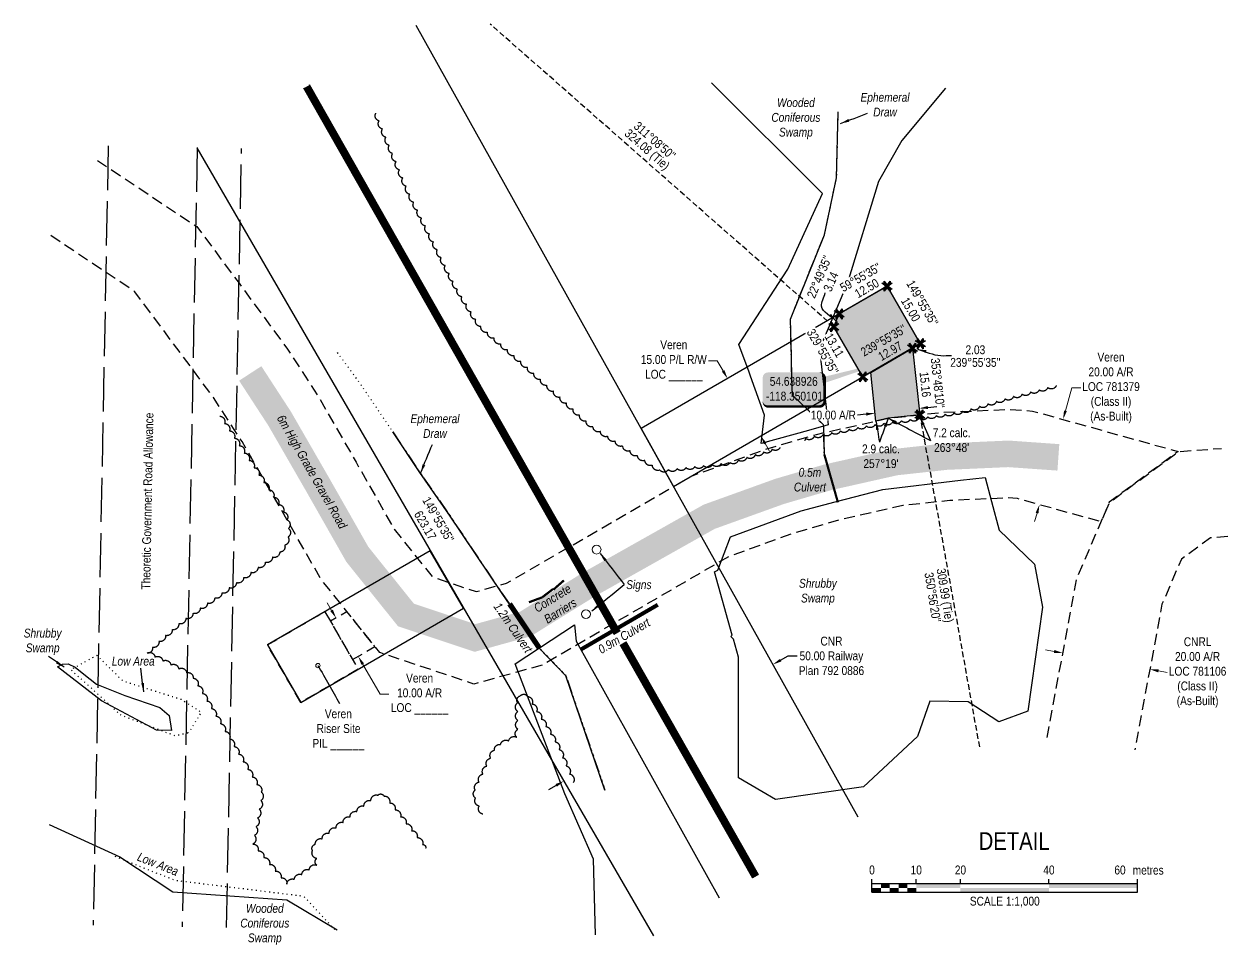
# Model space of a CAD drawing. Extents: x 412536 to 415327, y 6054617 to 6056843.
# Drawn here: x 413966 to 415327, y 6054617 to 6055658 of the extents above; entities that cross this region are included whole.
import ezdxf
from ezdxf.enums import TextEntityAlignment as Align

# ---------------------------------------------------------------- set-up
doc = ezdxf.new("R2010")
doc.units = 0
doc.header["$LTSCALE"] = 5
doc.header["$PDSIZE"] = 0.5
for name, pattern in [('0', [1, 1, 0]), ('DASHED', [19.05, 12.7, -6.35]), ('foc-ACCESSROAD', [3.75, 2.5, -1.25]), ('foc-TIELINE', [1.875, 1.25, -0.625]), ('foc-TOPO', [1, 0.2, -0.8]), ('foc-TOPO-ephemeral', [6.25, 3.125, -0.625, 0.625, -0.625, 0.625, -0.625]), ('foc-UNSURVEYED', [12.5, 10, -2.5])]:
    doc.linetypes.add(name, pattern=pattern)
doc.layers.get('Defpoints').update_dxf_attribs({"color": 9})
for name, color, linetype, lineweight in [('AS-GENERAL', 48, 'Continuous', 18), ('C-AR-T', 13, 'Continuous', 9), ('C-RW-T', 13, 'Continuous', 9), ('C-WS-T', 13, 'Continuous', 9), ('F-AR-T', 190, 'Continuous', 9)]:
    doc.layers.add(name, color=color, linetype=linetype, lineweight=lineweight)
for name, color, linetype in [('AS-RAILWAY', 13, 'TRACKS'), ('AS-ROADS', 254, 'Continuous'), ('C-AR', 13, 'foc-ACCESSROAD'), ('C-RW', 13, 'Continuous'), ('C-WS', 13, 'foc-ACCESSROAD'), ('DETAIL-T', 7, 'Continuous'), ('F-AR', 190, 'foc-ACCESSROAD'), ('L-BD', 7, 'Continuous'), ('L-BD1', 253, 'Continuous'), ('L-MON', 1, 'Continuous'), ('L-ROAD-T', 7, 'Continuous'), ('L-TIE', 7, 'foc-TIELINE'), ('L-TIE-T', 7, 'Continuous'), ('L-TITLEDB', 4, 'Continuous'), ('L-TITLEDB-T', 4, 'Continuous'), ('L-USEC', 7, 'foc-UNSURVEYED'), ('P-PROPOSED', 10, 'Continuous'), ('P-PROPOSED-H', 21, 'Continuous'), ('P-TXT', 4, 'Continuous'), ('T-BUSH', 110, '0'), ('T-DRAW', 143, 'foc-TOPO-ephemeral'), ('T-LOW-AREA', 48, 'foc-TOPO'), ('T-WATER-T', 170, 'Continuous'), ('WETLAND', 143, 'Continuous'), ('WETLAND-T', 146, 'Continuous')]:
    doc.layers.add(name, color=color, linetype=linetype)
doc.styles.add('80', font='', dxfattribs={"height": 10})
doc.styles.add('80CG', font='', dxfattribs={"height": 10})
doc.styles.add('80L', font='', dxfattribs={"height": 10})
doc.styles.add('foc-LtypeFont', font='', dxfattribs={"height": 7.35})
doc.styles.add('MtXpl_Arial_Narrow', font='')
doc.styles.get('80').set_extended_font_data('Arial Narrow')
doc.styles.get('80CG').set_extended_font_data('Arial Narrow')
doc.styles.get('80L').set_extended_font_data('Arial Narrow')
doc.styles.get('foc-LtypeFont').set_extended_font_data('Arial Narrow')
doc.styles.get('MtXpl_Arial_Narrow').set_extended_font_data('Arial Narrow', italic=True)
doc.linetypes.add('foc-TOPO-flowdirection-NOLINE', pattern='A,0,[">",foc-LtypeFont,S=0.3,R=0,X=0,Y=-0.945],-20,[">",foc-LtypeFont,S=0.3,R=0,X=0,Y=-0.945],0', length=20)
doc.linetypes.add('TRACKS', pattern='A,3.81,[130,ltypeshp1.shx,S=6.35,R=0,X=0,Y=0],3.81', length=7.62)
doc.dimstyles.new('Compass 5 000', dxfattribs={"dimscale": 5, "dimtxt": 9, "dimasz": 2, "dimexe": 0.2, "dimexo": 0.0625, "dimgap": 0.5, "dimtad": 0, "dimtih": 1, "dimtoh": 1, "dimzin": 0, "dimdsep": 46, "dimtxsty": '80CG', "dimcen": 0.1, "dimse1": 1, "dimse2": 1, "dimclrd": 256, "dimclrt": 256, "dimaunit": 1, "dimadec": 4, "dimazin": 0, "dimtfac": 0.06, "dimtofl": 0, "dimtmove": 0, "dimatfit": 1, "dimfxl": 0.2, "dimtolj": 1, "dimtzin": 0, "dimlwd": -1, "dimarcsym": 0})

# ---------------------------------------------------------------- blocks, each defined once
blk = doc.blocks.new('*D35')
at = {"layer": 'C-AR-T', "transparency": 16777216}
for p, q in [((415143, 6055220.6), (415150.2, 6055246.5)), ((415150.2, 6055246.5), (415160.2, 6055246.5)), ((415110.9, 6055105), (415108.2, 6055095.4))]:
    blk.add_line(p, q, dxfattribs=at)
for points in [[(415141.4, 6055221), (415144.6, 6055220.2), (415140.3, 6055211)], [(415109.3, 6055105.5), (415112.5, 6055104.6), (415113.6, 6055114.7)]]:
    blk.add_solid(points, dxfattribs=at)
at = {"layer": 'Defpoints', "color": 0, "transparency": 16777216}
for p in [(415140.3, 6055211), (415176.2, 6055201), (415149.4, 6055104.7)]:
    blk.add_point(p, dxfattribs=at)
at = {"layer": 'C-AR-T', "transparency": 16777216, "insert": (415194.5, 6055246.5), "char_height": 10, "attachment_point": 5, "style": '80CG'}
blk.add_mtext('\\A1;Veren\\P20.00 A/R\\PLOC 781379\\P(Class II)\\P(As-Built)', dxfattribs=at)
blk = doc.blocks.new('*D34')
at = {"layer": 'Defpoints', "color": 0, "transparency": 16777216}
for p in [(415148, 6054989.4), (415246.3, 6054971.1), (415238.3, 6054928.6)]:
    blk.add_point(p, dxfattribs=at)
at = {"layer": 'F-AR-T', "transparency": 16777216}
for p, q in [((415130.3, 6054948.7), (415120.4, 6054950.6)), ((415248.2, 6054926.7), (415258, 6054924.9))]:
    blk.add_line(p, q, dxfattribs=at)
for points in [[(415130.6, 6054950.4), (415130, 6054947.1), (415140.1, 6054946.9)], [(415248.5, 6054928.4), (415247.9, 6054925.1), (415238.3, 6054928.6)]]:
    blk.add_solid(points, dxfattribs=at)
at = {"layer": 'F-AR-T', "transparency": 16777216, "insert": (415292.3, 6054924.9), "char_height": 10, "attachment_point": 5, "style": '80CG'}
blk.add_mtext('\\A1;CNRL\\P20.00 A/R\\PLOC 781106\\P(Class II)\\P(As-Built)', dxfattribs=at)
blk = doc.blocks.new('TEMP')
h = blk.add_hatch(color=255)
h.dxf.hatch_style = 1
h.paths.add_polyline_path([(0, 0.25), (-0.67, 1.15), (-0.67, 0.67), (-1.15, 0.67), (-0.25, 0), (-1.15, -0.67), (-0.67, -0.67), (-0.67, -1.15), (0, -0.25), (0.67, -1.15), (0.67, -0.67), (1.15, -0.67), (0.25, 0), (1.15, 0.67), (0.67, 0.67), (0.67, 1.15)])
h.paths.add_polyline_path([(0.57, 0.85), (0.57, 0.57), (0.85, 0.57), (0.08, 0), (0.85, -0.57), (0.57, -0.57), (0.57, -0.85), (0, -0.08), (-0.57, -0.85), (-0.57, -0.57), (-0.85, -0.57), (-0.08, 0), (-0.85, 0.57), (-0.57, 0.57), (-0.57, 0.85), (0, 0.08)], flags=16)
h = blk.add_hatch(color=1)
h.dxf.hatch_style = 1
h.paths.add_polyline_path([(0, 0.08), (-0.57, 0.85), (-0.57, 0.57), (-0.85, 0.57), (-0.08, 0), (-0.85, -0.57), (-0.57, -0.57), (-0.57, -0.85), (0, -0.08), (0.57, -0.85), (0.57, -0.57), (0.85, -0.57), (0.08, 0), (0.85, 0.57), (0.57, 0.57), (0.57, 0.85)])
at = {"color": 1}
for p, q in [((-0.08, 0), (0.08, 0)), ((0, 0.08), (0, -0.08))]:
    blk.add_line(p, q, dxfattribs=at)
at = {"color": 255, "flags": 128}
blk.add_lwpolyline([(-0.25, 0), (-1.15, 0.67), (-0.67, 0.67), (-0.67, 1.15), (0, 0.25), (0.67, 1.15), (0.67, 0.67), (1.15, 0.67), (0.25, 0), (1.15, -0.67), (0.67, -0.67), (0.67, -1.15), (0, -0.25), (-0.67, -1.15), (-0.67, -0.67), (-1.15, -0.67)], close=True, dxfattribs=at)
at = {"color": 1, "flags": 128}
blk.add_lwpolyline([(-0.08, 0), (-0.85, 0.57), (-0.57, 0.57), (-0.57, 0.85), (0, 0.08), (0.57, 0.85), (0.57, 0.57), (0.85, 0.57), (0.08, 0), (0.85, -0.57), (0.57, -0.57), (0.57, -0.85), (0, -0.08), (-0.57, -0.85), (-0.57, -0.57), (-0.85, -0.57)], close=True, dxfattribs=at)
blk = doc.blocks.new('*D36')
at = {"layer": 'C-RW-T', "transparency": 16777216}
for p, q in [((414749.6, 6055277.2), (414739.6, 6055277.2)), ((414756.2, 6055265.7), (414749.6, 6055277.2)), ((414803.8, 6055183.6), (414808.8, 6055174.9))]:
    blk.add_line(p, q, dxfattribs=at)
for points in [[(414757.7, 6055266.6), (414754.8, 6055264.9), (414761.2, 6055257.1)], [(414805.3, 6055184.4), (414802.4, 6055182.7), (414798.8, 6055192.2)]]:
    blk.add_solid(points, dxfattribs=at)
at = {"layer": 'Defpoints', "color": 0, "transparency": 16777216}
for p in [(414761.2, 6055257.1), (414747.1, 6055248.9), (414784.6, 6055184)]:
    blk.add_point(p, dxfattribs=at)
at = {"layer": 'C-RW-T', "transparency": 16777216, "insert": (414700.5, 6055277.2), "char_height": 10, "attachment_point": 5, "style": '80CG'}
blk.add_mtext('\\A1;Veren\\P15.00 P/L R/W\\PLOC ______', dxfattribs=at)
blk = doc.blocks.new('*D39')
at = {"layer": 'Defpoints', "color": 0, "linetype": 'Continuous', "transparency": 16777216}
for p in [(414812.4, 6054934), (414818.2, 6054923.7), (414582.1, 6054792)]:
    blk.add_point(p, dxfattribs=at)
at = {"layer": 'L-TITLEDB-T', "transparency": 16777216}
for p, q in [((414821.2, 6054938.9), (414829.9, 6054943.7)), ((414829.9, 6054943.7), (414839.9, 6054943.7)), ((414567.6, 6054797.4), (414558.9, 6054792.5))]:
    blk.add_line(p, q, dxfattribs=at)
at = {"layer": 'L-TITLEDB-T', "linetype": 'Continuous', "transparency": 16777216}
for points in [[(414820.4, 6054940.3), (414822, 6054937.4), (414812.4, 6054934)], [(414566.8, 6054798.9), (414568.4, 6054795.9), (414576.3, 6054802.3)]]:
    blk.add_solid(points, dxfattribs=at)
at = {"layer": 'L-TITLEDB-T', "linetype": 'Continuous', "transparency": 16777216, "insert": (414878.6, 6054943.7), "char_height": 10, "attachment_point": 5, "style": '80CG'}
blk.add_mtext('\\A1;CNR\\P50.00 Railway\\PPlan 792 0886', dxfattribs=at)
blk = doc.blocks.new('*U25')
at = {"color": 0}
for p, q in [((-150, 0), (-150, 15)), ((-100, 10), (-100, 15)), ((-50, 10), (-50, 15)), ((50, 10), (50, 15)), ((150.2, 0), (150.2, 15)), ((-150, 10), (150.2, 10)), ((-150, 0), (150.2, 0))]:
    blk.add_line(p, q, dxfattribs=at)
for points in [[(-150, 5), (-140, 5), (-150, 0), (-140, 0)], [(-140, 10), (-130, 10), (-140, 5), (-130, 5)], [(-130, 5), (-120, 5), (-130, 0), (-120, 0)], [(-120, 10), (-110, 10), (-120, 5), (-110, 5)], [(-110, 5), (-100, 5), (-110, 0), (-100, 0)], [(-100, 10), (-50, 10), (-100, 5), (-50, 5)], [(-50, 5), (50, 5), (-50, 0), (50, 0)], [(50, 10), (150.2, 10), (50, 5), (150.2, 5)]]:
    blk.add_solid(points, dxfattribs=at)
at = {"color": 0, "style": '80'}
blk.add_text('metres', height=10, dxfattribs=at).set_placement((162.2, 20), align=Align.CENTER)
at = {"color": 0, "char_height": 10, "style": '80'}
for s, insert, attachment_point in [('0', (-150, 30.2), 2), ('10', (-100, 30.2), 2), ('20', (-50, 30.2), 2), ('40', (50, 30.2), 2), ('60', (136.7, 30.2), 3), ('SCALE 1:1,000', (0.1, -5), 2)]:
    blk.add_mtext(s, dxfattribs=dict(at, insert=insert, attachment_point=attachment_point))
blk = doc.blocks.new('*D40')
at = {"layer": 'Defpoints', "color": 0, "linetype": 'Continuous', "transparency": 16777216}
for p in [(414976.9, 6055230.2), (414927.2, 6055224.9), (414927.9, 6055218)]:
    blk.add_point(p, dxfattribs=at)
at = {"layer": 'P-TXT', "transparency": 16777216}
for p, q in [((414918, 6055216.9), (414908.1, 6055215.8)), ((414987.6, 6055224.4), (414997.5, 6055225.5))]:
    blk.add_line(p, q, dxfattribs=at)
at = {"layer": 'P-TXT', "linetype": 'Continuous', "transparency": 16777216}
for points in [[(414917.8, 6055218.5), (414918.2, 6055215.2), (414927.9, 6055218)], [(414987.4, 6055226.1), (414987.7, 6055222.8), (414977.6, 6055223.4)]]:
    blk.add_solid(points, dxfattribs=at)
at = {"layer": 'P-TXT', "linetype": 'Continuous', "transparency": 16777216, "insert": (414880.8, 6055215.8), "char_height": 10, "attachment_point": 5, "style": '80CG', "bg_fill": 3, "box_fill_scale": 1.1, "bg_fill_color": 256, "bg_fill_true_color": 13158600, "bg_fill_transparency": 0}
blk.add_mtext('\\A1;10.00 A/R', dxfattribs=at)
blk = doc.blocks.new('*D43')
at = {"layer": 'C-AR-T', "transparency": 16777216}
for p, q in [((414313.9, 6054995.1), (414308.9, 6055003.8)), ((414348.9, 6054934.6), (414368.7, 6054900.5)), ((414368.7, 6054900.5), (414378.7, 6054900.5))]:
    blk.add_line(p, q, dxfattribs=at)
at = {"layer": 'C-AR-T', "linetype": 'Continuous', "transparency": 16777216}
for points in [[(414315.3, 6054996), (414312.4, 6054994.3), (414318.9, 6054986.5)], [(414350.4, 6054935.4), (414347.5, 6054933.7), (414343.9, 6054943.2)]]:
    blk.add_solid(points, dxfattribs=at)
at = {"layer": 'Defpoints', "color": 0, "linetype": 'Continuous', "transparency": 16777216}
for p in [(414321.1, 6054987.8), (414343.9, 6054943.2), (414346.2, 6054944.6)]:
    blk.add_point(p, dxfattribs=at)
at = {"layer": 'C-AR-T', "linetype": 'Continuous', "transparency": 16777216, "insert": (414413.3, 6054900.5), "char_height": 10, "attachment_point": 5, "style": '80CG'}
blk.add_mtext('\\A1;Veren\\P10.00 A/R\\PLOC ______', dxfattribs=at)
blk = doc.blocks.new('*U44')
h = blk.add_hatch(color=254)
edge = h.paths.add_edge_path()
edge.add_line((-29, -20), (29, -20))
edge.add_arc((29, -14), 6, 270, 360)
edge.add_line((35, -14), (35, 12.5))
edge.add_arc((29, 12.5), 6, 0, 90)
edge.add_line((29, 18.5), (-29, 18.5))
edge.add_arc((-29, 12.5), 6, 90, 180)
edge.add_line((-35, 12.5), (-35, -14))
edge.add_arc((-29, -14), 6, 180, 270)
at = {"color": 1, "flags": 128}
blk.add_lwpolyline([(110.6, 32.2, 0, 10, 0), (0, 0, 5, 5, 0)], format="xyseb", dxfattribs=at)
blk.add_lwpolyline([(-29, -20, 3, 3, 0), (29, -20, 3, 3, 0.414214), (35, -14, 3, 3, 0), (35, 12.5, 3, 0, 0.414214), (29, 18.5, 0, 0, 0), (-29, 18.5, 0, 0, 0.414214), (-35, 12.5, 0, 0, 0), (-35, -14, 0, 3, 0.414214)], format="xyseb", close=True, dxfattribs=at)
at = {"color": 1, "style": '80'}
blk.add_attdef('ENTER_TEXT_001', (-36, -5), '', height=10, dxfattribs=at)

msp = doc.modelspace()

# ---------------------------------------------------------------- hatches: boundary and pattern name
at = {"layer": 'P-PROPOSED-H'}
h = msp.add_hatch(color=256, dxfattribs=at)
h.dxf.hatch_style = 1
h.paths.add_polyline_path([(414914.144, 6055258.999), (414881.32, 6055315.682), (414887.408, 6055330.147), (414941.451, 6055361.442), (414979.019, 6055296.567)])
h = msp.add_hatch(color=256, dxfattribs=at)
h.dxf.hatch_style = 1
h.paths.add_polyline_path([(414970.23, 6055291.477), (414978.411, 6055216.145), (414942.859, 6055212.285), (414928.899, 6055209.145), (414922.932, 6055264.088)])

# ---------------------------------------------------------------- linework, layer by layer
at = {"layer": 'AS-GENERAL', "flags": 128}
for points, const_width in [([(414870.582, 6055171.309), (414885.912, 6055117.219)], 2.5), ([(414564.522, 6055018.614), (414576.342, 6055029.064)], 2.499), ([(414536.802, 6055004.294), (414551.547, 6055009.779)], 2.499), ([(414551.647, 6055009.784), (414564.177, 6055019.389)], 2.499), ([(414548.197, 6054953.104), (414514.962, 6055002.494)], 6), ([(414682.397, 6055001.494), (414595.622, 6054950.984)], 4.5)]:
    msp.add_lwpolyline(points, dxfattribs=dict(at, const_width=const_width))
at = {"layer": 'AS-GENERAL'}
for centre in [(414613.247, 6055063.849), (414601.212, 6054990.874)]:
    msp.add_circle(centre, 4.998, dxfattribs=at)
at = {"layer": 'AS-RAILWAY', "linetype": 'DASHED', "ltscale": 0.5, "const_width": 7.5, "flags": 128}
msp.add_lwpolyline([(414793.077, 6054694.343), (414285.657, 6055587.043)], dxfattribs=at)
at = {"layer": 'AS-RAILWAY', "flags": 128}
for points in [[(414789.833, 6054692.464), (414282.384, 6055585.217)], [(414796.32, 6054696.221), (414288.931, 6055588.869)]]:
    msp.add_lwpolyline(points, dxfattribs=at)
at = {"layer": 'AS-ROADS', "const_width": 29.987, "flags": 128}
msp.add_lwpolyline([(415134.997, 6055168.059), (415078.527, 6055172.044), (415008.357, 6055168.944), (414950.847, 6055162.699), (414874.147, 6055145.449), (414819.927, 6055129.559), (414740.437, 6055100.924), (414605.282, 6055024.819), (414532.712, 6054979.699), (414475.802, 6054963.949), (414397.907, 6054989.924), (414342.907, 6055058.499), (414297.852, 6055137.734), (414255.142, 6055211.829), (414221.922, 6055262.899)], dxfattribs=at)
at = {"layer": 'C-AR', "flags": 128}
msp.add_lwpolyline([(414049.262, 6055503.667), (414161.481, 6055428.835), (414209.245, 6055364.931), (414264.036, 6055290.356), (414297.99, 6055238.158), (414341.445, 6055162.771), (414384.605, 6055086.869), (414427.903, 6055032.884), (414477.376, 6055016.386), (414511.47, 6055025.822), (414581.125, 6055066.157), (414721.072, 6055147.196), (414804.635, 6055177.299), (414861.843, 6055194.064), (414942.859, 6055212.285), (415004.772, 6055219.008), (415079.405, 6055222.305), (415105.673, 6055220.451), (415270.388, 6055174.716), (415192.51, 6055117.279), (415183.034, 6055095.281), (415088.869, 6055121.432), (415078.088, 6055122.193), (415012.381, 6055119.29), (414959.274, 6055113.523), (414886.89, 6055097.244), (414835.658, 6055082.229), (414762.175, 6055055.758), (414631.45, 6054979.793), (414551.857, 6054933.285), (414474.667, 6054911.922), (414368.35, 6054947.374), (414301.648, 6055030.539), (414254.698, 6055113.107), (414212.733, 6055185.91), (414180.247, 6055235.852), (414091.721, 6055355.221), (414058.709, 6055377.232), (413993.809, 6055420.51)], dxfattribs=at)
msp.add_lwpolyline([(414337.627, 6054939.592), (414362.869, 6054954.209), (414331.239, 6054993.646), (414312.582, 6054982.842)], close=True, dxfattribs=at)
at = {"layer": 'C-RW', "flags": 128}
msp.add_lwpolyline([(414663.705, 6055200.607), (414700.232, 6055135.128), (414979.019, 6055296.567), (414941.451, 6055361.442)], close=True, dxfattribs=at)
msp.add_lwpolyline([(414425.367, 6055062.591), (414241.446, 6054956.087), (414279.013, 6054891.212), (414462.935, 6054997.716), (414425.367, 6055062.591)], dxfattribs=at)
at = {"layer": 'C-WS', "flags": 128}
msp.add_lwpolyline([(414279.013, 6054891.212), (414241.446, 6054956.087), (414306.321, 6054993.655), (414343.889, 6054928.779)], close=True, dxfattribs=at)
at = {"layer": 'F-AR', "flags": 128}
for points in [[(415122.317, 6054851.645), (415155.853, 6055031.382), (415192.865, 6055117.282), (415270.776, 6055174.743), (415319.485, 6055178.206)], [(415326.576, 6055078.507), (415306.773, 6055077.098), (415273.956, 6055052.893), (415252.057, 6055002.076), (415221.381, 6054837.659)]]:
    msp.add_lwpolyline(points, dxfattribs=at)
at = {"layer": 'L-TIE', "flags": 128}
for points in [[(414881.32, 6055315.682), (414493.091, 6055657.693)], [(414978.411, 6055216.145), (415046.246, 6054838.027)]]:
    msp.add_lwpolyline(points, dxfattribs=at)
at = {"layer": 'L-TITLEDB', "linetype": 'Continuous'}
for points in [[(414908.754, 6054761.328), (414409.573, 6055656.169)], [(414161.71, 6055517.9), (414677.4, 6054627.357)]]:
    msp.add_lwpolyline(points, dxfattribs=at)
at = {"layer": 'L-USEC'}
for p, q in [((414061.459, 6055519.996), (414044.503, 6054639.544)), ((414161.996, 6055518.06), (414145.041, 6054637.608)), ((414195.22, 6054636.642), (414212.173, 6055517.094))]:
    msp.add_line(p, q, dxfattribs=at)
at = {"layer": 'P-PROPOSED', "flags": 128}
for points in [[(414914.144, 6055258.999), (414881.32, 6055315.682), (414887.408, 6055330.147), (414941.451, 6055361.442), (414979.019, 6055296.567)], [(414970.23, 6055291.477), (414978.411, 6055216.145), (414942.859, 6055212.285), (414928.899, 6055209.145), (414922.932, 6055264.088)]]:
    msp.add_lwpolyline(points, close=True, dxfattribs=at)
at = {"layer": 'T-BUSH', "flags": 128}
for points in [[(414820.492, 6055178.961, -0.45037919), (414811.531, 6055177.168, -0.52056705), (414802.015, 6055174.109, -0.52056705), (414792.499, 6055171.05, -0.52056705), (414782.983, 6055167.991, -0.52056705), (414773.467, 6055164.932, -0.52056705), (414763.908, 6055162.073, -0.52056705), (414753.976, 6055160.946, -0.52056705), (414744.044, 6055159.82, -0.52056705), (414734.112, 6055158.693, -0.52056705), (414724.18, 6055157.566, -0.52056705), (414714.248, 6055156.439, -0.52056705), (414704.316, 6055155.312, -0.52056705), (414694.384, 6055154.186, -0.52056705), (414684.618, 6055153.763, -0.52056705), (414676.232, 6055159.203, -0.52056705), (414667.846, 6055164.643, -0.52056705), (414659.46, 6055170.082, -0.52056705), (414651.074, 6055175.522, -0.52056705), (414642.689, 6055180.962, -0.52056705), (414634.303, 6055186.402, -0.52056705), (414625.917, 6055191.842, -0.52056705), (414617.531, 6055197.282, -0.52056705), (414609.145, 6055202.721, -0.52056705), (414601.418, 6055209.012, -0.52056705), (414594.044, 6055215.761, -0.52056705), (414586.671, 6055222.51, -0.52056705), (414579.297, 6055229.259, -0.52056705), (414571.924, 6055236.007, -0.52056705), (414564.55, 6055242.756, -0.52056705), (414557.177, 6055249.505, -0.52056705), (414549.803, 6055256.253, -0.52056705), (414542.43, 6055263.002, -0.52056705), (414535.056, 6055269.751, -0.52056705), (414527.644, 6055276.456, -0.52056705), (414520.12, 6055283.037, -0.52056705), (414512.597, 6055289.618, -0.52056705), (414505.073, 6055296.199, -0.52056705), (414497.549, 6055302.78, -0.52056705), (414490.026, 6055309.361, -0.52056705), (414482.502, 6055315.942, -0.52056705), (414476.637, 6055323.913, -0.52056705), (414471.465, 6055332.468, -0.52056705), (414466.294, 6055341.022, -0.52056705), (414461.123, 6055349.576, -0.52056705), (414455.952, 6055358.13, -0.52056705), (414451.136, 6055366.88, -0.52056705), (414446.678, 6055375.826, -0.52056705), (414442.219, 6055384.772, -0.52056705), (414437.761, 6055393.718, -0.52056705), (414433.302, 6055402.665, -0.52056705), (414428.844, 6055411.611, -0.52056705), (414424.385, 6055420.557, -0.52056705), (414419.927, 6055429.503, -0.52056705), (414415.468, 6055438.45, -0.52056705), (414411.01, 6055447.396, -0.52056705), (414406.551, 6055456.342, -0.52056705), (414402.093, 6055465.288, -0.52056705), (414398.098, 6055474.446, -0.52056705), (414394.273, 6055483.681, -0.52056705), (414390.447, 6055492.915, -0.52056705), (414386.622, 6055502.15, -0.52056705), (414382.796, 6055511.385, -0.52056705), (414378.971, 6055520.619, -0.52056705), (414375.145, 6055529.854, -0.52056705), (414371.32, 6055539.089, -0.52056705), (414367.494, 6055548.323, -0.52056705), (414363.897, 6055557.007)], [(415132.725, 6055249.289, -0.52056705), (415123.04, 6055246.816, -0.52056705), (415113.355, 6055244.343, -0.52056705), (415103.67, 6055241.869, -0.52056705), (415093.985, 6055239.396, -0.52056705), (415084.3, 6055236.922, -0.52056705), (415074.696, 6055234.156, -0.52056705), (415065.113, 6055231.314, -0.52056705), (415055.53, 6055228.472, -0.52056705), (415045.947, 6055225.63, -0.52056705), (415036.364, 6055222.789, -0.52056705), (415026.78, 6055219.947, -0.52056705), (415016.959, 6055218.183, -0.52056705), (415007.07, 6055216.728, -0.52056705), (414997.181, 6055215.273, -0.52056705), (414987.292, 6055213.818, -0.52056705), (414977.402, 6055212.363, -0.52056705), (414967.513, 6055210.908, -0.52056705), (414957.624, 6055209.452, -0.52056705), (414947.735, 6055207.997, -0.52056705), (414937.846, 6055206.542, -0.52056705), (414927.956, 6055205.087, -0.52056705), (414918.067, 6055203.632, -0.52056705), (414908.237, 6055201.837, -0.52056705), (414898.44, 6055199.856, -0.52056705), (414888.642, 6055197.875, -0.52056705), (414878.845, 6055195.895, -0.52056705), (414869.047, 6055193.914, -0.52056705), (414859.25, 6055191.934, -0.52056705), (414849.595, 6055189.405, -0.11580795), (414848.185, 6055186.999, -0.11580795)], [(414187.416, 6055214.585, -0.52056705), (414192.961, 6055206.269, -0.52056705), (414198.506, 6055197.952, -0.52056705), (414204.051, 6055189.635, -0.52056705), (414209.596, 6055181.318, -0.52056705), (414215.141, 6055173.002, -0.52056705), (414220.686, 6055164.685, -0.52056705), (414226.231, 6055156.368, -0.52056705), (414231.775, 6055148.051, -0.52056705), (414237.32, 6055139.735, -0.52056705), (414242.865, 6055131.418, -0.52056705), (414248.41, 6055123.101, -0.52056705), (414253.955, 6055114.785, -0.52056705), (414259.5, 6055106.468, -0.52056705), (414263.491, 6055097.532, -0.52056705), (414265.184, 6055087.681, -0.52056705), (414264.705, 6055078.071, -0.52056705), (414260.89, 6055068.832, -0.52056705), (414255.25, 6055061.05, -0.52056705), (414247.087, 6055055.281, -0.52056705), (414238.924, 6055049.513, -0.52056705), (414230.761, 6055043.744, -0.52056705), (414222.597, 6055037.975, -0.52056705), (414214.434, 6055032.207, -0.52056705), (414206.271, 6055026.438, -0.52056705), (414198.108, 6055020.669, -0.52056705), (414189.945, 6055014.901, -0.52056705), (414181.782, 6055009.132, -0.52056705), (414173.619, 6055003.363, -0.52056705), (414165.456, 6054997.595, -0.52056705), (414157.293, 6054991.826, -0.52056705), (414149.13, 6054986.057, -0.52056705), (414141.127, 6054980.087, -0.52056705), (414133.693, 6054973.406, -0.52056705), (414126.258, 6054966.725, -0.52056705), (414118.823, 6054960.043, -0.52056705), (414111.389, 6054953.362, -0.52056705), (414105.396, 6054946.877, -0.52056705), (414114.347, 6054942.428, -0.52056705), (414123.299, 6054937.98, -0.52056705), (414132.25, 6054933.532, -0.52056705), (414141.201, 6054929.083, -0.52056705), (414150.152, 6054924.635, -0.52056705), (414157.561, 6054918.519, -0.52056705), (414162.686, 6054909.938, -0.52056705), (414167.811, 6054901.356, -0.52056705), (414172.937, 6054892.775, -0.52056705), (414178.062, 6054884.193, -0.52056705), (414183.188, 6054875.611, -0.52056705), (414188.313, 6054867.03, -0.52056705), (414193.439, 6054858.448, -0.52056705), (414198.564, 6054849.867, -0.52056705), (414203.689, 6054841.285, -0.52056705), (414208.815, 6054832.703, -0.52056705), (414213.94, 6054824.122, -0.52056705), (414219.066, 6054815.54, -0.52056705), (414224.191, 6054806.959, -0.52056705), (414229.316, 6054798.377, -0.52056705), (414234.442, 6054789.795, -0.52056705), (414233.956, 6054780.209, -0.52056705), (414232.128, 6054770.382, -0.52056705), (414230.299, 6054760.555, -0.52056705), (414228.471, 6054750.727, -0.52056705), (414226.643, 6054740.9, -0.52056705), (414224.815, 6054731.073, -0.52056705), (414230.785, 6054723.329, -0.52056705), (414237.269, 6054715.721, -0.52056705), (414243.753, 6054708.113, -0.52056705), (414250.236, 6054700.506, -0.52056705), (414256.72, 6054692.898, -0.52056705), (414263.284, 6054685.826, -0.52056705), (414271.72, 6054691.189, -0.52056705), (414280.155, 6054696.551, -0.52056705), (414288.591, 6054701.913, -0.52056705), (414297.027, 6054707.275, -0.52056705), (414297.1, 6054714.815, -0.52056705), (414292.352, 6054723.611, -0.52056705), (414295.351, 6054730.795, -0.52056705), (414303.215, 6054736.965, -0.52056705), (414311.079, 6054743.135, -0.52056705), (414318.943, 6054749.305, -0.52056705), (414326.808, 6054755.475, -0.52056705), (414334.672, 6054761.645, -0.52056705), (414342.536, 6054767.815, -0.52056705), (414350.4, 6054773.985, -0.52056705), (414358.264, 6054780.155, -0.52056705), (414366.128, 6054786.325, -0.52056705), (414373.15, 6054785.319, -0.52056705), (414379.372, 6054777.496, -0.52056705), (414385.595, 6054769.673, -0.52056705), (414391.817, 6054761.851, -0.52056705), (414398.04, 6054754.028, -0.52056705), (414404.262, 6054746.205, -0.52056705), (414410.484, 6054738.382, -0.52056705), (414416.707, 6054730.559, -0.52056705), (414420.125, 6054726.262, -0.52056705)], [(414484.801, 6054764.882, -0.52056705), (414480.662, 6054773.979, -0.52056705), (414476.505, 6054783.07, -0.52056705), (414476.094, 6054792.118, -0.52056705), (414480.454, 6054801.112, -0.52056705), (414484.814, 6054810.107, -0.52056705), (414489.174, 6054819.101, -0.52056705), (414493.534, 6054828.096, -0.52056705), (414497.895, 6054837.091, -0.52056705), (414504.756, 6054843.516, -0.52056705), (414513.863, 6054847.638, -0.52056705), (414522.97, 6054851.759, -0.52056705), (414524.414, 6054860.762, -0.52056705), (414524.303, 6054870.757, -0.52056705), (414524.192, 6054880.752, -0.52056705), (414524.081, 6054890.747, -0.52056705), (414526.994, 6054898.559, -0.52056705), (414535.145, 6054897.931, -0.52056705), (414540.332, 6054889.387, -0.52056705), (414545.519, 6054880.842, -0.52056705), (414550.706, 6054872.298, -0.52056705), (414555.893, 6054863.753, -0.52056705), (414561.08, 6054855.209, -0.52056705), (414566.268, 6054846.664, -0.52056705), (414570.947, 6054837.859, -0.52056705), (414574.871, 6054828.666, -0.52056705), (414578.794, 6054819.472, -0.52056705), (414582.718, 6054810.279, -0.52056705), (414586.883, 6054800.517, -0.52056705)]]:
    msp.add_lwpolyline(points, format="xyb", dxfattribs=at)
at = {"layer": 'T-DRAW', "flags": 128}
for points in [[(414885.912, 6055117.219), (414870.582, 6055171.309), (414869.979, 6055203.371), (414869.569, 6055204.838), (414834.579, 6055238.328), (414833.984, 6055256.625), (414833.325, 6055282.866), (414832.283, 6055324.365), (414870.609, 6055419.417), (414884.488, 6055484.083), (414886.244, 6055558.544)], [(414383.007, 6055196.809), (414413.432, 6055151.064), (414446.262, 6055103.864), (414507.227, 6055013.099), (414514.742, 6055002.289), (414547.977, 6054952.899), (414578.547, 6054921.189), (414622.729, 6054792.058)]]:
    msp.add_lwpolyline(points, dxfattribs=at)
at = {"layer": 'T-DRAW', "linetype": 'foc-TOPO-flowdirection-NOLINE', "flags": 128}
for points in [[(414885.912, 6055117.219), (414870.582, 6055171.309), (414869.979, 6055203.371), (414869.569, 6055204.838), (414834.579, 6055238.328), (414833.984, 6055256.625), (414833.325, 6055282.866), (414832.283, 6055324.365), (414870.609, 6055419.417), (414884.488, 6055484.083), (414886.244, 6055558.544)], [(414622.729, 6054792.058), (414578.547, 6054921.189), (414547.977, 6054952.899), (414514.742, 6055002.289), (414507.227, 6055013.099), (414446.262, 6055103.864), (414413.432, 6055151.064), (414383.007, 6055196.809)]]:
    msp.add_lwpolyline(points, dxfattribs=at)
at = {"layer": 'T-LOW-AREA', "flags": 128}
for points in [[(414507.227, 6055013.099), (414446.262, 6055103.864), (414413.432, 6055151.064), (414383.007, 6055196.809), (414345.157, 6055252.809), (414318.692, 6055288.934)], [(414578.547, 6054921.189), (414547.977, 6054952.899)], [(414578.767, 6054921.394), (414548.197, 6054953.104)], [(414317.663, 6054634.284), (414282.507, 6054671.944), (414137.142, 6054689.819), (414069.442, 6054716.859)]]:
    msp.add_lwpolyline(points, dxfattribs=at)
msp.add_lwpolyline([(414151.337, 6054856.569), (414137.037, 6054853.214), (414137.057, 6054853.249), (414076.142, 6054876.504), (414019.202, 6054928.174), (414048.457, 6054944.459), (414077.807, 6054915.624), (414144.037, 6054894.664), (414166.472, 6054880.124), (414155.692, 6054862.039)], close=True, dxfattribs=at)
at = {"layer": 'WETLAND', "flags": 128}
for points in [[(414852.574, 6055198.546), (414799.385, 6055183.798), (414803.137, 6055215.702), (414787.296, 6055259.734), (414785.698, 6055264.177), (414773.989, 6055295.516), (414829.498, 6055380.791), (414868.613, 6055466.149), (414743.063, 6055591.202)], [(415007.422, 6055585.18), (414957.993, 6055525.958), (414931.891, 6055479.906), (414896.76, 6055365.248), (414869.801, 6055301.198), (414865.063, 6055289.939), (414875.06, 6055204.78), (414852.574, 6055198.546)], [(414611.909, 6054628.618), (414609.864, 6054714.104), (414577.26, 6054787.911), (414521.304, 6054934.627), (414588.431, 6054978.907), (414590.203, 6054960.375), (414751.857, 6054670.474)], [(413994.78, 6054753.351), (414074.706, 6054716.466), (414134.533, 6054677.273), (414263.179, 6054668.219), (414320.079, 6054634.237)]]:
    msp.add_lwpolyline(points, dxfattribs=at)
for points in [[(415052.286, 6055145.462), (415059.622, 6055118.005), (415068.228, 6055085.8), (415107.97, 6055047.438), (415116.904, 6054998.697), (415100.322, 6054881.117), (415067.812, 6054869.156), (415033.258, 6054891.739), (414989.691, 6054892.487), (414975.919, 6054852.77), (414914.644, 6054795.888), (414815.416, 6054781.407), (414799.947, 6054790.451), (414773.529, 6054805.896), (414773.512, 6054942.129), (414767.784, 6054962.697), (414764.947, 6054965.534), (414766.548, 6054967.135), (414746.623, 6055038.682), (414750.313, 6055040.42), (414764.681, 6055078.157), (414844.473, 6055107.811), (414882.79, 6055117.69), (414936.631, 6055131.573), (415024.39, 6055142.112), (415052.286, 6055145.462)], [(414132.816, 6054859.275), (414115.97, 6054859.832), (414053.972, 6054893.073), (414004.137, 6054931.21), (414009.946, 6054934.308), (414016.207, 6054934.811), (414024.105, 6054931.073), (414033.801, 6054923.245), (414048.388, 6054911.582), (414080.187, 6054899.118), (414119.78, 6054885.569), (414130.168, 6054876.352), (414132.816, 6054859.275)]]:
    msp.add_lwpolyline(points, close=True, dxfattribs=at)

# ---------------------------------------------------------------- block references
at = {"layer": 'DETAIL-T', "linetype": 'Continuous', "xscale": 0.9995685, "yscale": 0.9995685, "zscale": 0.9995685}
msp.add_blockref('*U25', (415074.359, 6054676.594), dxfattribs=at)
at = {"layer": 'L-MON', "xscale": 4.997842500000014, "yscale": 4.997842500000014, "zscale": 4.997842500000014}
for p in [(414887.408, 6055330.147), (414979.019, 6055296.567), (414914.144, 6055258.999)]:
    msp.add_blockref('TEMP', p, dxfattribs=at)
at = {"layer": 'L-MON', "linetype": 'Continuous', "xscale": 4.997842500000012, "yscale": 4.997842500000012, "zscale": 4.997842500000012}
msp.add_blockref('TEMP', (414970.23, 6055291.477), dxfattribs=at)
at = {"layer": 'L-MON', "color": 2, "xscale": 4.997842500000018, "yscale": 4.997842500000018, "zscale": 4.997842500000018}
msp.add_blockref('TEMP', (414979.019, 6055296.567), dxfattribs=at)
at = {"layer": 'L-MON', "color": 6, "linetype": 'Continuous', "xscale": 4.997842500000012, "yscale": 4.997842500000012, "zscale": 4.997842500000012}
msp.add_blockref('TEMP', (414978.411, 6055216.145), dxfattribs=at)

# ---------------------------------------------------------------- texts
at = {"layer": 'AS-GENERAL', "attachment_point": 5, "style": '80CG'}
for s, insert, char_height, width, rotation in [('\\A1;{\\fArial Narrow|b0|i1|c0|p34;6m High Grade Gravel Road}', (414290.477, 6055151.074), 9.99566, 145.77341, 299.623642), ('\\A1;{\\fArial Narrow|b0|i1|c0|p34;Concrete Barriers}', (414567.878, 6055001.694), 9.99569, 46.27375, 31.871057), ('\\A1;{\\fArial Narrow|b0|i1|c0|p34;Low Area}', (414117.664, 6054708.397), 9.99569, 48.25107, 338.22778)]:
    msp.add_mtext(s, dxfattribs=dict(at, insert=insert, char_height=char_height, width=width, rotation=rotation))
at = {"layer": 'AS-GENERAL', "char_height": 9.99569, "attachment_point": 5, "style": '80CG'}
for s, insert, width in [('\\A1;{\\fArial Narrow|b0|i1|c0|p34;0.5m\\PCulvert}', (414854.304, 6055142.787), 36.80989), ('\\A1;{\\fArial Narrow|b0|i1|c0|p34;Low Area}', (414089.736, 6054937.681), 48.25107)]:
    msp.add_mtext(s, dxfattribs=dict(at, insert=insert, width=width))
at = {"layer": 'AS-GENERAL', "insert": (414661.008, 6055022.714), "char_height": 9.99569, "attachment_point": 5, "style": '80CG'}
msp.add_mtext('\\A1;{\\fArial Narrow|b0|i1|c0|p34;Signs}', dxfattribs=at)
at = {"layer": 'AS-GENERAL', "insert": (414518.842, 6054975.543), "char_height": 9.99569, "attachment_point": 5, "rotation": 304.669982, "style": '80CG'}
msp.add_mtext('\\A1;{\\fArial Narrow|b0|i1|c0|p34;1.2m Culvert}', dxfattribs=at)
at = {"layer": 'C-WS-T', "insert": (414291.675, 6054883.262), "char_height": 9.99566, "attachment_point": 1, "style": '80L'}
msp.add_mtext_dynamic_manual_height_columns('\\pi14.52528;Veren\\P\\pi5.24554;Riser Site\\P\\pi0.48976;PIL ______', width=58.74434, gutter_width=49.978, heights=[0], dxfattribs=at)
at = {"layer": 'DETAIL-T', "color": 3, "insert": (415085.013, 6054734.517), "char_height": 19.9914, "width": 223.76143, "attachment_point": 5, "style": '80CG'}
msp.add_mtext('DETAIL', dxfattribs=at)
at = {"layer": 'L-BD', "style": '80L'}
msp.add_text('623.17', height=9.9957, rotation=300.074, dxfattribs=at).set_placement((414419.669, 6055091.263), align=Align.MIDDLE)
at = {"layer": 'L-BD', "linetype": 'Continuous', "insert": (414934.51, 6055182.666), "char_height": 9.9957, "width": 42.86881, "attachment_point": 2, "style": '80L'}
msp.add_mtext("2.9 calc.\\P257%%D19'", dxfattribs=at)
at = {"layer": 'L-BD1', "linetype": 'Continuous', "style": '80L'}
for s, height, rotation, p in [("22°49'35''", 9.9957, 67.1739, (414864.84, 6055372.109)), ("353°48'10''", 9.99569, 276.1975, (414998.758, 6055252.038)), ('15.16', 9.9957, 276.1975, (414984.597, 6055250.501))]:
    msp.add_text(s, height=height, rotation=rotation, dxfattribs=at).set_placement(p, align=Align.MIDDLE)
at = {"layer": 'L-BD1', "style": '80L'}
for s, rotation, p in [('12.50', 30.074, (414918.551, 6055359.154)), ('15.00', 300.074, (414968.197, 6055335.202))]:
    msp.add_text(s, height=9.9957, rotation=rotation, dxfattribs=at).set_placement(p, align=Align.MIDDLE)
at = {"layer": 'L-BD1', "linetype": 'Continuous', "insert": (415012.657, 6055294.648), "char_height": 9.99569, "width": 56.28307, "attachment_point": 1, "line_spacing_factor": 0.855, "style": '80L'}
msp.add_mtext("\\pi17.42992;2.03 \\P\\pi0.21021;239°55'35''", dxfattribs=at)
at = {"layer": 'L-ROAD-T', "style": '80L'}
msp.add_text('Theoretic Government Road Allowance', height=9.99566, rotation=88.933418, dxfattribs=at).set_placement((414105.711, 6055118.668), align=Align.MIDDLE_CENTER)
at = {"layer": 'L-TIE-T', "style": '80L'}
msp.add_text('324.08 (Tie)', height=9.99569, rotation=318.9609, dxfattribs=at).set_placement((414669.675, 6055515.208), align=Align.MIDDLE)
at = {"layer": 'L-TIE-T', "insert": (414682.31, 6055529.806), "char_height": 9.99569, "width": 56.28307, "attachment_point": 2, "rotation": 318.9609, "style": '80L'}
msp.add_mtext("311°08'50''", dxfattribs=at)
at = {"layer": 'T-WATER-T', "insert": (414939.15, 6055566.539), "char_height": 9.99569, "width": 55.95579, "attachment_point": 5, "style": '80CG'}
msp.add_mtext('\\A1;{\\fArial Narrow|b0|i1|c0|p34;Ephemeral\\PDraw}', dxfattribs=at)
at = {"layer": 'WETLAND-T', "char_height": 9.99569, "attachment_point": 5, "style": '80CG'}
for s, insert, width in [('\\A1;{\\fArial Narrow|b0|i1|c0|p34;Wooded Coniferous Swamp}', (414838.45, 6055550.768), 55.95579), ('\\A1;{\\fArial Narrow|b0|i1|c0|p34;Shrubby Swamp}', (414863.318, 6055015.879), 42.63276), ('\\A1;{\\fArial Narrow|b0|i1|c0|p34;Shrubby Swamp}', (413987.392, 6054959.619), 42.63276), ('\\A1;{\\fArial Narrow|b0|i1|c0|p34;Wooded Coniferous Swamp}', (414238.379, 6054640.27), 55.95579)]:
    msp.add_mtext(s, dxfattribs=dict(at, insert=insert, width=width))

# ---------------------------------------------------------------- dimensions: what is measured, and where the dimension line sits
at = {"layer": 'C-AR-T'}
dim = msp.add_linear_dim(base=(415140.328, 6055210.964), p1=(415149.426, 6055104.704), p2=(415176.168, 6055201.012), angle=74.481915, text='Veren\\P20.00 A/R\\PLOC 781379\\P(Class II)\\P(As-Built)', dimstyle='Compass 5 000', dxfattribs=at)
dim.commit()
dim.dimension.update_dxf_attribs({"geometry": '*D35', "text_midpoint": (415194.511, 6055246.506), "dimtype": 161})
at = {"layer": 'C-AR-T', "linetype": 'Continuous'}
dim = msp.add_linear_dim(base=(414343.918, 6054943.235), p1=(414321.15, 6054987.803), p2=(414346.195, 6054944.553), angle=300.073996, text='Veren\\P10.00 A/R\\PLOC ______', dimstyle='Compass 5 000', dxfattribs=at)
dim.commit()
dim.dimension.update_dxf_attribs({"geometry": '*D43', "text_midpoint": (414413.297, 6054900.452), "dimtype": 161})
at = {"layer": 'C-RW-T'}
dim = msp.add_linear_dim(base=(414761.246, 6055257.09), p1=(414784.619, 6055183.994), p2=(414747.051, 6055248.87), angle=120.073996, text='Veren\\P15.00 P/L R/W\\PLOC ______', dimstyle='Compass 5 000', dxfattribs=at)
dim.commit()
dim.dimension.update_dxf_attribs({"geometry": '*D36', "text_midpoint": (414700.508, 6055277.211), "dimtype": 161})
at = {"layer": 'F-AR-T'}
dim = msp.add_linear_dim(base=(415238.344, 6054928.574), p1=(415148.029, 6054989.447), p2=(415246.281, 6054971.115), angle=349.431352, text='CNRL\\P20.00 A/R\\PLOC 781106\\P(Class II)\\P(As-Built)', dimstyle='Compass 5 000', override={"dimtxt": 10}, dxfattribs=at)
dim.commit()
dim.dimension.update_dxf_attribs({"geometry": '*D34', "text_midpoint": (415292.305, 6054924.906), "dimtype": 161})
at = {"layer": 'L-TITLEDB-T', "linetype": 'Continuous'}
dim = msp.add_linear_dim(base=(414812.437, 6054933.987), p1=(414582.066, 6054791.988), p2=(414818.175, 6054923.7), angle=29.154656, text='CNR\\P50.00 Railway\\PPlan 792 0886', dimstyle='Compass 5 000', dxfattribs=at)
dim.commit()
dim.dimension.update_dxf_attribs({"geometry": '*D39', "text_midpoint": (414878.638, 6054943.731), "dimtype": 161})

# ---------------------------------------------------------------- leaders
at = {"layer": 'AS-GENERAL', "path_type": 1}
for points in [[(414617.15, 6055059.594), (414644.487, 6055024.393)], [(414607.725, 6054994.474), (414644.487, 6055024.393)], [(414101.568, 6054903.055), (414098.346, 6054929.758)]]:
    msp.add_leader(points, dimstyle='Compass 5 000', override={"dimgap": 0.5, "dimtad": 0}, dxfattribs=at)
at = {"layer": 'C-WS-T', "path_type": 1}
msp.add_leader([(414298.419, 6054932.78), (414322.911, 6054890.038)], dimstyle='Compass 5 000', override={"dimgap": 0.5, "dimtad": 0, "dimldrblk": 'Small'}, dxfattribs=at)
at = {"layer": 'L-BD1', "linetype": 'Continuous', "path_type": 1}
msp.add_leader([(414975.974, 6055290.281), (415002.152, 6055283.016), (415014.137, 6055283.344)], dimstyle='Compass 5 000', override={"dimgap": 0.5, "dimtad": 0}, dxfattribs=at)
at = {"layer": 'T-WATER-T', "path_type": 1}
msp.add_leader([(414888.933, 6055545.324), (414919.325, 6055556.965)], dimstyle='Compass 5 000', override={"dimgap": 0.5, "dimtad": 0}, dxfattribs=at)
at = {"layer": 'WETLAND-T', "path_type": 1}
msp.add_leader([(414011.56, 6054930.895), (413994.127, 6054943.015)], dimstyle='Compass 5 000', override={"dimgap": 0.5, "dimtad": 0}, dxfattribs=at)

# ---------------------------------------------------------------- next in the draw order: texts
at = {"layer": 'AS-GENERAL', "linetype": 'Continuous', "insert": (414613.681, 6054954.353), "char_height": 9.99569, "width": 74.71362, "attachment_point": 1, "rotation": 30.202833, "style": 'MtXpl_Arial_Narrow', "bg_fill": 3, "box_fill_scale": 1.15, "bg_fill_color": 256, "bg_fill_true_color": 256, "bg_fill_transparency": 0}
msp.add_mtext('0.9m Culvert', dxfattribs=at)
at = {"layer": 'L-BD', "insert": (414438.691, 6055100.303), "char_height": 9.9957, "width": 21.20518, "attachment_point": 2, "rotation": 300.074, "style": '80L', "bg_fill": 3, "box_fill_scale": 1.25, "bg_fill_color": 256, "bg_fill_transparency": 0}
msp.add_mtext('149°55\'35"', dxfattribs=at)
at = {"layer": 'L-BD', "linetype": 'Continuous', "insert": (415007.206, 6055043.645), "char_height": 9.99569, "width": 61.14455, "attachment_point": 1, "rotation": 279.0609, "line_spacing_factor": 0.855, "style": '80L', "bg_fill": 3, "box_fill_scale": 1.15, "bg_fill_color": 256, "bg_fill_true_color": 256, "bg_fill_transparency": 0}
msp.add_mtext("\\pi0.27839;309.99 (Tie)\\P\\pi2.70913;350°56'20''", dxfattribs=at)
at = {"layer": 'L-BD1', "attachment_point": 2, "style": '80L', "bg_fill": 3, "box_fill_scale": 1.15, "bg_fill_color": 256, "bg_fill_true_color": 256, "bg_fill_transparency": 0}
for s, insert, char_height, width, rotation in [("59°55'35''", (414908.829, 6055375.834), 9.9957, 49.91474, 30.074), ("149°55'35''", (414985.719, 6055344.967), 9.99569, 56.28307, 300.074), ("329°55'35''", (414873.108, 6055290.1), 9.99569, 56.28307, 300.074)]:
    msp.add_mtext(s, dxfattribs=dict(at, insert=insert, char_height=char_height, width=width, rotation=rotation))
at = {"layer": 'T-WATER-T', "insert": (414430.66, 6055203.308), "char_height": 9.99569, "width": 55.95579, "attachment_point": 5, "style": '80CG', "bg_fill": 3, "box_fill_scale": 1.15, "bg_fill_color": 256, "bg_fill_true_color": 256, "bg_fill_transparency": 0}
msp.add_mtext('\\A1;{\\fArial Narrow|b0|i1|c0|p34;Ephemeral\\PDraw}', dxfattribs=at)

# ---------------------------------------------------------------- next in the draw order: dimensions: what is measured, and where the dimension line sits
at = {"layer": 'P-TXT', "linetype": 'Continuous'}
dim = msp.add_linear_dim(base=(414927.941, 6055217.966), p1=(414976.879, 6055230.246), p2=(414927.193, 6055224.851), angle=186.197454, text='10.00 A/R', dimstyle='Compass 5 000', override={"dimtfill": 1}, dxfattribs=at)
dim.commit()
dim.dimension.update_dxf_attribs({"geometry": '*D40', "text_midpoint": (414880.776, 6055215.807), "dimtype": 161})

# ---------------------------------------------------------------- next in the draw order: block references
at = {"layer": 'DETAIL-T', "linetype": 'Continuous'}
ref = msp.add_blockref('*U44', (414835.957, 6055245.538), dxfattribs=at)
ref.add_attrib('ENTER_TEXT_001', '54.638926', (414808.924, 6055248.957), dxfattribs={"layer": '0', "color": 1, "height": 10, "style": '80'})
ref.add_attrib('ENTER_TEXT_002', '-118.350101', (414804.668, 6055232.249), dxfattribs={"layer": '0', "color": 1, "height": 10, "style": '80'})
at = {"layer": 'L-MON', "xscale": 4.997842500000014, "yscale": 4.997842500000014, "zscale": 4.997842500000014}
msp.add_blockref('TEMP', (414941.451, 6055361.442), dxfattribs=at)

# ---------------------------------------------------------------- next in the draw order: texts
at = {"layer": 'L-BD', "linetype": 'Continuous', "insert": (415014.351, 6055200.852), "char_height": 9.9957, "width": 42.86881, "attachment_point": 2, "style": '80L'}
msp.add_mtext("7.2 calc.\\P263%%D48'", dxfattribs=at)
at = {"layer": 'L-BD1', "linetype": 'Continuous', "style": '80L'}
msp.add_text('3.14', height=9.9957, rotation=67.1739, dxfattribs=at).set_placement((414877.968, 6055366.583), align=Align.MIDDLE)
at = {"layer": 'L-BD1', "linetype": 'Continuous', "insert": (414910.225, 6055290.27), "char_height": 9.99569, "width": 56.28307, "attachment_point": 1, "rotation": 30.074, "line_spacing_factor": 0.855, "style": '80L'}
msp.add_mtext("\\pi0.21021;239°55'35''\\P\\pi14.69918;12.97", dxfattribs=at)

# ---------------------------------------------------------------- next in the draw order: leaders
at = {"layer": 'L-BD', "linetype": 'Continuous', "path_type": 1}
for points in [[(414928.899, 6055209.145), (414932.818, 6055185.391)], [(414942.859, 6055212.285), (414932.818, 6055185.391)], [(414942.859, 6055212.285), (414990.455, 6055187.149)], [(414978.396, 6055214.142), (414990.455, 6055187.149)]]:
    msp.add_leader(points, dimstyle='Compass 5 000', override={"dimgap": 0.5, "dimtad": 0}, dxfattribs=at)
at = {"layer": 'L-BD1', "linetype": 'Continuous', "path_type": 1}
msp.add_leader([(414883.999, 6055322.048), (414867.383, 6055338.881), (414871.594, 6055354.032)], dimstyle='Compass 5 000', override={"dimgap": 0.5, "dimtad": 0}, dxfattribs=at)
at = {"layer": 'T-WATER-T', "path_type": 1}
msp.add_leader([(414414.357, 6055150.39), (414427.708, 6055182.681)], dimstyle='Compass 5 000', override={"dimgap": 0.5, "dimtad": 0}, dxfattribs=at)

# ---------------------------------------------------------------- next in the draw order: texts
at = {"layer": 'L-BD1', "linetype": 'Continuous', "insert": (414886.276, 6055297.28), "char_height": 9.9957, "width": 28.19151, "attachment_point": 2, "rotation": 300.074, "style": '80L', "bg_fill": 3, "box_fill_scale": 1.15, "bg_fill_color": 256, "bg_fill_true_color": 256, "bg_fill_transparency": 0}
msp.add_mtext('13.11', dxfattribs=at)

# ---------------------------------------------------------------- next in the draw order: block references
at = {"layer": 'L-MON', "xscale": 4.997842500000014, "yscale": 4.997842500000014, "zscale": 4.997842500000014}
msp.add_blockref('TEMP', (414881.32, 6055315.682), dxfattribs=at)

doc.saveas('drawing.dxf')
